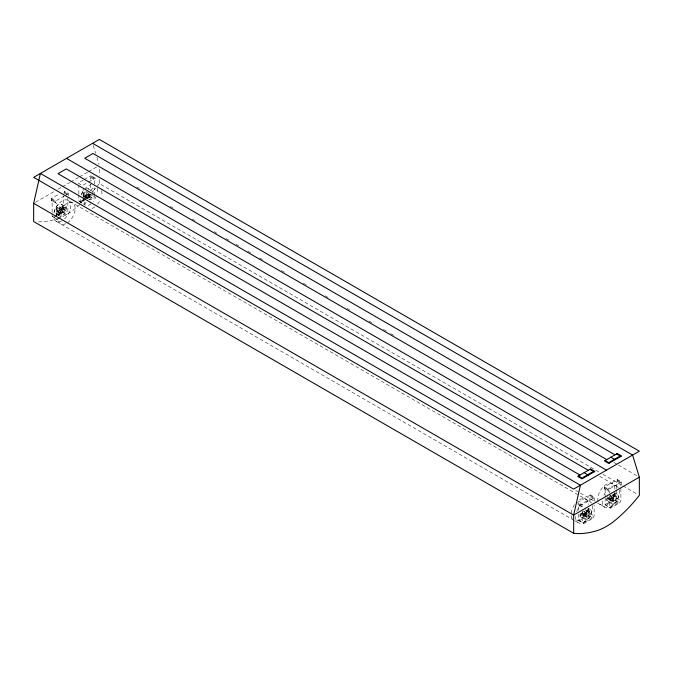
<?xml version="1.0" encoding="UTF-8"?>
<svg xmlns="http://www.w3.org/2000/svg" width="673" height="673" viewBox="0 0 673 673"><rect width="100%" height="100%" fill="white"/><g stroke="black" fill="none" stroke-linecap="round" stroke-linejoin="round"><path stroke-width="0.5" stroke-dasharray="3.37 2.52" d="M52.132 212.298L52.132 201.437A2.17 1.253 -60 0 0 51.712 200.461L51.417 198.51L59.131 194.06M56.414 215.764L56.414 203.911A2.17 1.253 -60 0 0 56.002 202.943L51.712 200.461M54.892 216.302L62.488 211.919L63.565 209.648L63.565 195.826M58.803 218.447L61.42 215.84L57.542 213.888A5.561 3.205 -60 0 1 55.346 208.176A5.561 3.205 -60 0 1 61.781 204.457A5.561 3.205 -60 0 1 59.577 212.718L59.056 212.979L56.801 211.684L56.801 210.952L57.441 210.582L59.695 211.877L59.274 212.946L62.85 215.015L66.778 214.393L67.847 212.121L67.847 198.299M78.867 193.9L78.867 186.009M83.149 196.381L83.149 188.482M94.582 195.7L94.582 187.801M88.945 192.629L89.156 193.092M59.274 210.826L59.274 207.015L60.023 206.266A3.029 1.75 -60 0 1 59.704 210.355L59.274 210.826L62.85 212.895L63.27 212.424A3.029 1.75 -60 0 0 63.59 208.327L59.653 206.174M62.85 212.895L62.85 209.076L63.59 208.327M84.159 199.41L89.223 196.482L90.291 194.211L94.582 196.693L93.513 198.956L89.585 199.578L86.009 197.517C88.718 192.789 78.144 196.592 86.329 197.315A5.561 3.205 -60 0 0 89.088 192.47M580.336 513.373A5.561 3.205 -60 0 0 583.112 517.327L586.991 519.27L583.062 523.19L592.349 517.831L588.421 518.446L584.845 516.384L588.774 515.77L589.851 513.499L589.851 507.577M578.418 514.172L578.418 520.094L583.777 523.602L593.064 518.244L594.133 515.972L594.133 505.112M607.467 496.615A5.561 3.205 -60 0 0 609.847 501.89L613.726 503.841L609.797 507.753L619.084 502.395L615.156 503.017L611.58 500.948L615.509 500.333L616.586 498.062L616.586 490.163M605.153 497.751L605.153 504.666L610.512 508.165L619.799 502.807L620.868 500.535L620.868 485.729A2.17 1.253 -60 0 1 621.288 484.274L621.583 481.977L617.292 479.504L604.438 486.924L604.438 488.766L608.998 491.349A2.154 1.245 -60 0 1 609.435 492.325L609.435 495.286M588.421 512.515L584.845 510.445L584.845 514.256L588.421 516.317L588.421 512.515L589.582 511.53L588.917 512.498L586.461 510.731L587.117 510.041L589.464 511.362M611.58 495.967L611.58 498.819L615.156 500.88L615.576 496.228L612.009 494.167M64.002 193.353L64.28 191.09L68.562 193.563L68.284 195.826M94.582 183.855L94.582 181.878A2.154 1.245 -60 0 1 95.019 180.389L95.297 178.126L91.006 175.653L90.737 177.916A2.154 1.245 -60 0 0 90.291 179.405M594.133 501.166A2.17 1.253 -60 0 1 594.553 499.711L594.848 497.414L590.566 494.941L590.263 497.229A2.17 1.253 -60 0 0 589.851 498.685L589.851 503.623M617.292 479.504L616.998 481.801A2.17 1.253 -60 0 0 616.586 483.256L616.586 489.178M613.406 494.865C612.464 496.06 615.257 497.625 616.098 496.8C617.629 494.445 608.981 493.73 616.014 496.396M586.612 512.935L586.25 513.449A3.029 1.75 -60 0 0 586.562 517.175L586.991 517.15L586.991 513.339L583.037 510.874M613.347 497.507L612.977 498.012A3.029 1.75 -60 0 0 613.296 501.738L613.726 501.721L613.726 497.902L609.772 495.437L613.726 497.902M91.006 194.219A3.029 1.75 -60 0 1 90.005 196.987L89.585 197.458L86.009 195.397L86.438 194.926A3.029 1.75 -60 0 0 87.339 191.578M584.845 514.256L585.131 513.97A3.029 1.75 -60 0 0 585.703 509.764M588.421 516.317L588.707 516.031A3.029 1.75 -60 0 0 588.841 511.665L588.825 512.473M611.58 498.819L611.866 498.533A3.029 1.75 -60 0 0 612.758 494.672M615.156 500.88L615.442 500.594A3.029 1.75 -60 0 0 615.576 496.228M53.916 217.69L55.884 215.73M56.54 215.082L57.844 213.77M84.579 198.342L80.651 202.262L84.032 200.31M78.867 194.892L78.867 200.815L79.936 201.841L84.226 204.323L86.842 201.707M579.487 521.129L583.415 517.209M606.222 505.692L610.15 501.772M62.85 215.015L63.153 214.78A5.561 3.205 -60 0 0 65.348 206.527A5.561 3.205 -60 0 0 58.913 210.237A5.561 3.205 -60 0 0 61.117 215.949L61.42 215.84M89.585 199.578L89.888 199.343A5.561 3.205 -60 0 0 92.664 194.531M584.845 516.384L585.148 516.149A5.561 3.205 -60 0 0 587.924 508.99M588.421 518.446L588.724 518.218A5.561 3.205 -60 0 0 590.928 509.957A5.561 3.205 -60 0 0 584.484 513.676A5.561 3.205 -60 0 0 586.688 519.388L586.991 519.27M611.58 500.948L611.883 500.72A5.561 3.205 -60 0 0 614.272 492.686M615.156 503.017L615.459 502.781A5.561 3.205 -60 0 0 617.654 494.52A5.561 3.205 -60 0 0 611.219 498.239A5.561 3.205 -60 0 0 613.423 503.951L613.726 503.841M35.45 202.287L54.353 191.376M57.954 189.298L61.546 187.22M62.446 186.699L69.647 182.543M70.547 182.021L78.648 177.344M79.549 176.831L87.65 172.153M88.55 171.632L96.651 166.954M83.292 180.112L78.152 183.081L82.434 185.555L87.583 182.585M84.15 179.615L91.006 175.653M51.417 198.51L55.708 200.991L64.28 196.036M65.13 195.54L68.562 193.563M88.441 182.089L95.297 178.126M79.936 201.841L83.317 199.898M86.38 198.543L93.009 194.724M58.139 215.259L63.203 212.332L59.274 212.946M87.406 198.358L89.938 196.895L86.009 197.517M590.566 494.941L577.703 502.361L581.994 504.834L594.848 497.414M604.438 486.924L608.72 489.406L621.583 481.977M88.155 198.274L84.293 196.255A3.029 1.75 -60 0 1 84.159 192.049L88.155 194.463L87.869 198.316A3.029 1.75 -60 0 1 87.726 194.11L88.155 194.463M61.42 213.703L57.558 211.684A3.029 1.75 -60 0 1 57.424 207.486L61.42 209.9L61.134 213.753A3.029 1.75 -60 0 1 60.991 209.547M613.726 501.721L609.73 499.677A3.029 1.75 -60 0 1 608.821 497.372M586.991 517.15L582.995 515.114A3.029 1.75 -60 0 1 582.675 511.387M84.083 195.12L83.536 196.247M86.422 196.449L85.791 197.551M62.959 207.393C60.73 207.907 64.297 210.91 65.214 209.429C65.466 207.562 62.968 207.065 62.328 208.495M65.214 208.697L64.574 209.799M59.695 211.877L59.056 212.979M56.801 211.684L57.441 210.582M613.852 494.605L613.305 495.732M616.199 495.934L615.559 497.036M608.426 497.818C606.196 498.331 609.755 501.335 610.672 499.854C610.924 497.995 608.426 497.49 607.786 498.92M610.672 499.122L610.041 500.224M586.578 511.169L587.209 510.067M581.691 513.255C579.461 513.768 583.02 516.763 583.945 515.291C584.198 513.423 581.691 512.927 581.051 514.357M583.945 514.551L583.306 515.653M51.417 200.352L56.002 202.943M604.438 488.766L604.716 488.876A2.154 1.245 -60 0 1 605.153 489.851L605.153 496.767M608.998 491.349L608.72 489.406M582.263 506.786L577.703 504.203L582.263 506.786A2.154 1.245 -60 0 1 582.709 507.762M136.686 186.951L139.42 188.533M170.378 206.401L173.112 207.982M192.234 219.019L194.968 220.601M214.09 231.638L216.824 233.22M225.926 238.478L229.569 240.581M235.945 244.257L238.679 245.838M247.782 251.096L251.424 253.199M259.618 257.927L263.261 260.03M281.474 270.546L285.116 272.649M303.33 283.165L306.972 285.268M325.185 295.784L328.828 297.887M347.041 308.402L350.683 310.505M368.897 321.021L372.539 323.124M383.467 329.425L387.11 331.528M390.752 333.631L394.395 335.734M613.852 462.444L617.494 464.547M618.403 465.068L637.533 476.114M91.006 176.477L95.297 178.951M617.292 480.329L621.583 482.802M91.006 177.495L95.297 179.969M617.292 481.346L621.583 483.82M99.352 179.54L99.352 183.586L599.281 472.219M602.924 474.322L622.045 485.359M622.962 485.889L637.533 494.302M599.677 476.358L616.914 486.31M88.07 188.676L91.646 190.737M615.433 493.141L617.217 494.175M604.438 487.748L608.72 490.23M611.58 495.017L615.156 497.078M616.586 498.062L620.868 500.535M89.223 196.482L93.513 198.956M615.509 500.333L619.799 502.807M83.839 196.146L87.406 198.207M609.292 499.509L612.867 501.578M608.089 501.738L611.664 503.799M64.28 191.914L68.562 194.388M590.566 495.765L594.848 498.239M78.867 200.815L84.226 204.323M605.153 504.666L610.512 508.165M64.28 192.932L68.562 195.406M590.566 496.775L594.848 499.257M575.76 490.474L579.403 492.569M580.311 493.099L596.682 502.554M597.59 503.076L604.825 507.249M53.874 213.055A12.089 6.982 -60 0 1 68.175 200.369L590.179 501.738M61.336 204.112L64.911 206.174M587.807 508.065L590.482 509.604M51.417 199.334L55.708 201.816M577.703 503.185L581.994 505.659M585.274 509.604L589.279 511.833M59.274 207.015L62.85 209.076M63.565 209.648L67.847 212.121M589.851 513.499L594.133 515.972M57.424 207.486L61.42 209.9M586.991 513.339L583.415 511.27L583.415 515.089M62.488 211.919L66.778 214.393M588.774 515.77L593.064 518.244M57.104 211.574L60.679 213.635M582.566 514.946L586.133 517.007M55.783 213.736L59.359 215.797M581.354 517.167L584.93 519.228M52.132 216.252L57.491 219.751L52.132 216.252L52.132 213.291M578.418 520.094L583.777 523.602M56.086 221.308L573.589 520.086M574.49 520.608L578.09 522.685M84.159 192.049L84.579 196.213M93.211 145.318L95.667 153.351M96.895 157.364L99.04 164.397M615.004 492.678L615.004 496.094L606.726 500.872L606.726 497.456M610.15 495.841L610.15 499.652M609.435 496.279L609.435 507.139M588.269 508.115L588.269 511.53L579.991 516.309L579.991 512.893M582.709 511.716L582.709 522.568M581.994 504.834L581.994 506.676M578.418 510.227L578.418 505.288A2.154 1.245 -60 0 0 577.981 504.304M99.352 169.436L99.352 175.502M93.009 191.309L93.009 193.866M90.291 184.343L90.291 190.266M89.585 197.458L89.585 193.639L86.009 191.578L86.009 195.397M88.87 197.113L88.87 193.698L84.731 196.087L84.731 198.644M83.149 197.366L83.149 203.288M62.135 209.126L62.135 212.542M57.844 207.839L57.844 211.642M55.708 200.991L55.708 202.825M101.623 190.678A12.089 6.982 -60 0 1 101.623 195.793M99.411 201.496A12.089 6.982 -60 0 1 97.644 204.087M94.851 206.863A12.089 6.982 -60 0 1 91.881 208.58M85.109 205.324A12.089 6.982 -60 0 1 84.949 201.143M85.959 197.34A12.089 6.982 -60 0 1 88.466 192.747M91.158 189.744A12.089 6.982 -60 0 1 93.37 188.129M598.112 501.503A12.089 6.982 -60 0 1 605.254 485.04A12.089 6.982 -60 0 1 614.92 489.246M614.399 492.914A12.089 6.982 -60 0 1 607.113 503.581A12.089 6.982 -60 0 1 598.962 503.387M603.866 495.16A12.089 6.982 -60 0 1 618.268 487.563M619.286 490.196A12.089 6.982 -60 0 1 610.495 506.853A12.089 6.982 -60 0 1 602.604 498.987M97.122 188.078A12.089 6.982 -60 0 1 97.122 193.193M96.273 196.062A12.089 6.982 -60 0 1 93.143 201.488M91.082 203.658A12.089 6.982 -60 0 1 87.381 205.98M80.609 202.724A12.089 6.982 -60 0 1 80.609 197.618M81.458 194.741A12.089 6.982 -60 0 1 83.965 190.148M84.588 189.323A12.089 6.982 -60 0 1 91.082 184.587M90.83 190.484A5.561 3.205 -60 0 1 92.664 192.184M84.941 197.82A5.561 3.205 -60 0 1 86.901 192.756M86.312 188.516A5.561 3.205 -60 0 1 88.701 189.256M81.5 194.505A5.561 3.205 -60 0 1 83.334 190.695M58.374 215.646A12.089 6.982 -60 0 1 68.116 202.859A12.089 6.982 -60 0 1 75.149 209.379A12.089 6.982 -60 0 1 66.635 223.31M65.887 223.697A12.089 6.982 -60 0 1 58.08 218.372M579.63 499.745A12.089 6.982 -60 0 1 588.185 504.674M587.041 510.277A12.089 6.982 -60 0 1 575.356 520.633M572.227 518.824A12.089 6.982 -60 0 1 574.734 504.355M576.727 511.547A12.089 6.982 -60 0 1 591.542 503M592.551 505.633A12.089 6.982 -60 0 1 583.76 522.29A12.089 6.982 -60 0 1 575.878 514.424M68.175 200.369A12.089 6.982 -60 0 1 64.347 219.095M62.135 220.71A12.089 6.982 -60 0 1 53.613 216.613M99.352 183.586A111.053 64.112 -60 0 1 93.118 191.082M89.896 194.648A111.053 64.112 -60 0 1 81.383 203.137M79.868 204.516A111.053 64.112 -60 0 1 72.953 210.338A62.816 36.266 -60 0 1 60.04 217.791M59.047 218.187A62.816 36.266 -60 0 1 53.133 219.945A111.053 64.112 -60 0 1 36.729 221.77M66.274 206.737L57.996 211.524L57.996 214.939L66.274 210.153L66.274 206.737"/><path stroke-width="1.01" d="M573.648 533.285L33.65 221.518L33.65 203.33L40.397 173.449L580.404 485.216L573.648 515.097L573.648 533.285A111.053 64.112 -60 0 0 593.132 531.712A62.816 36.266 -60 0 0 612.96 522.105A111.053 64.112 -60 0 0 639.35 495.353L639.35 477.165L632.603 455.083L92.596 143.315M583.062 477.409L592.349 472.051M609.797 461.981L619.084 456.614M639.35 477.165L573.648 515.097L33.65 203.33M616.586 453.939L620.868 456.412M615.004 454.847L93.009 153.469L84.731 158.248L606.726 459.625M610.865 457.236L615.156 459.709M605.153 460.534L609.435 463.007M66.501 158.382L606.499 470.149M589.851 469.367L594.133 471.84M588.269 470.276L66.274 168.906L57.996 173.684L579.991 475.062M584.13 472.673L588.421 475.146M578.418 475.971L582.709 478.444M99.352 139.412L33.65 177.344L573.648 489.111L639.35 451.179L99.352 139.412M590.566 468.955L577.703 476.383L581.994 478.856L594.848 471.428L590.566 468.955M617.292 453.526L604.438 460.946L608.72 463.419L621.583 456L617.292 453.526"/></g></svg>
